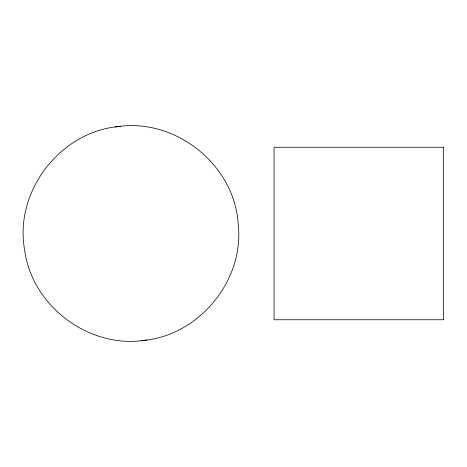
<?xml version="1.0" encoding="UTF-8"?>
<svg xmlns="http://www.w3.org/2000/svg" width="467" height="467" viewBox="0 0 467 467"><rect width="100%" height="100%" fill="white"/><g stroke="black" fill="none" stroke-linecap="round" stroke-linejoin="round"><path stroke-width="0.7" d="M120.433 126.382C61.101 130.614 14.203 190.711 24.517 249.29C31.523 306.399 90.096 349.836 146.778 339.97M115.191 127.03C173.777 116.715 233.874 163.619 238.1 222.952C245.175 280.048 198.913 336.421 141.53 340.618M443.65 147.245L274.065 147.245L274.065 319.755L443.65 319.755L443.65 147.245"/></g></svg>
